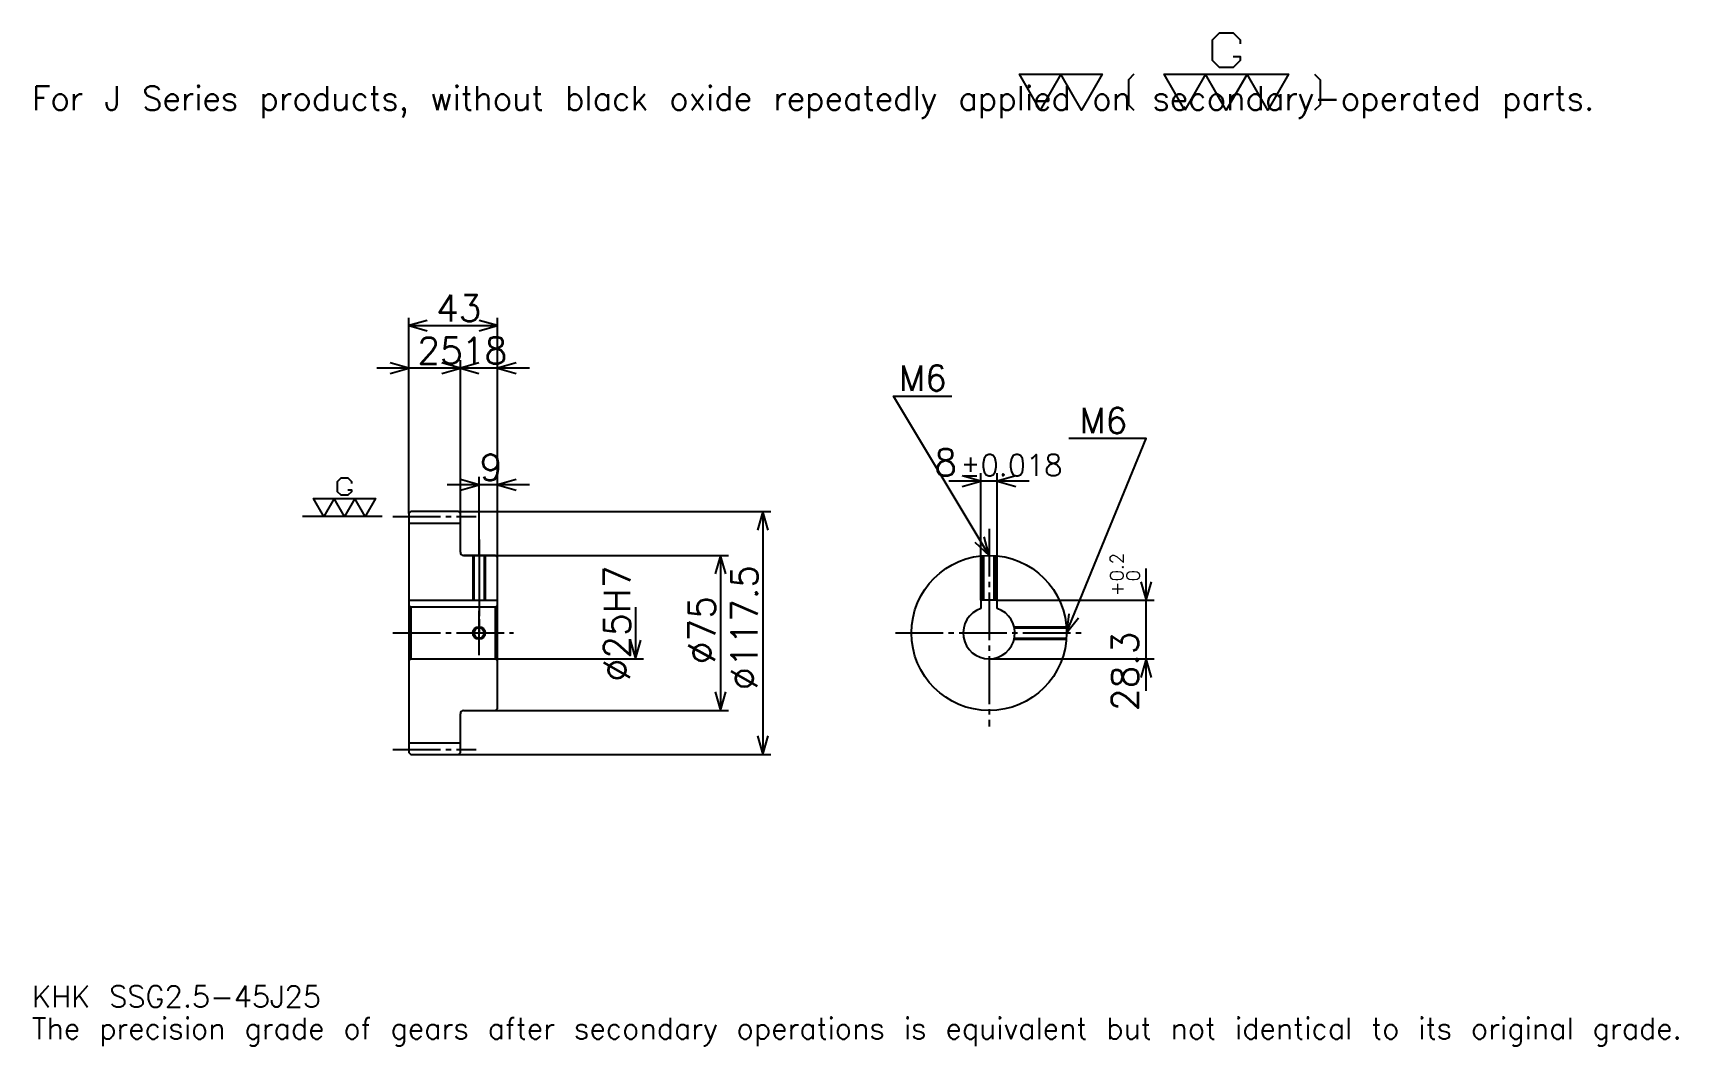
# Model space of a CAD drawing. Extents: x 26 to 822, y 9 to 499.
import ezdxf

# ---------------------------------------------------------------- set-up
doc = ezdxf.new("R2010")
doc.units = 0
doc.linetypes.add('DASHDOT', pattern=[30.782608, 23.086957, -2.565217, 2.565217, -2.565217])
doc.layers.get('0').update_dxf_attribs({"linetype": 'CONTINUOUS'})
doc.layers.add('DASHDOT', color=6, linetype='DASHDOT')
doc.styles.add('KANJI', font='TXT', dxfattribs={"bigfont": 'BIGFONT'})

msp = doc.modelspace()

# ---------------------------------------------------------------- linework, layer by layer
at = {"color": 5}
for p, q in [((207.782593, 267.815216), (207.782593, 361.445648)), ((250.782593, 267.815216), (250.782593, 361.445648)), ((207.782593, 357.597839), (250.782593, 357.597839)), ((248.173889, 337.07608), (192.391296, 337.07608)), ((266.173889, 337.07608), (217.391296, 337.07608)), ((232.782593, 267.815216), (232.782593, 340.923889)), ((266.173889, 280.641296), (226.391296, 280.641296)), ((241.782593, 267.815216), (241.782593, 284.489136)), ((507.760834, 282.478271), (468.978241, 282.478271)), ((484.369537, 224.865219), (484.369537, 286.32608)), ((492.369537, 224.865219), (492.369537, 286.32608)), ((207.782593, 266.815216), (207.782593, 267.815216)), ((231.782593, 267.815216), (250.782593, 267.815216)), ((232.782593, 266.815216), (232.782593, 267.815216)), ((241.782593, 246.565216), (241.782593, 267.815216)), ((241.782593, 246.565216), (241.782593, 267.815216)), ((250.782593, 267.815216), (382.891296, 267.815216)), ((250.782593, 245.565216), (250.782593, 267.815216)), ((379.043457, 267.815216), (379.043457, 150.315216)), ((234.282593, 246.565216), (250.782593, 246.565216)), ((250.782593, 246.565216), (362.369568, 246.565216)), ((358.521729, 246.565216), (358.521729, 171.565216)), ((564.347778, 181.17392), (564.347778, 240.256516)), ((492.369537, 224.865219), (568.195679, 224.865219)), ((317.478241, 221.565216), (317.478241, 196.565216)), ((250.782593, 196.565216), (321.32608, 196.565216)), ((488.369537, 196.565216), (568.195679, 196.565216)), ((234.282593, 171.565216), (250.782593, 171.565216)), ((250.782593, 171.565216), (362.369568, 171.565216)), ((231.782593, 150.315216), (250.782593, 150.315216)), ((250.782593, 150.315216), (382.891296, 150.315216))]:
    msp.add_line(p, q, dxfattribs=at)
at = {"color": 7}
msp.add_line((194.956512, 265.315216), (156.478241, 265.315216), dxfattribs=at)
at = {"color": 4}
for p, q in [((207.782593, 262.190216), (232.782593, 262.190216)), ((207.782593, 224.865219), (250.782593, 224.865219)), ((208.782593, 221.565216), (208.782593, 196.565216)), ((249.782593, 221.565216), (250.782593, 222.565216)), ((249.782593, 196.565216), (250.782593, 195.565216)), ((207.782593, 155.940216), (232.782593, 155.940216))]:
    msp.add_line(p, q, dxfattribs=at)
at = {"color": 7}
for points in [[(606.417358, 487.750427), (609.752136, 487.750427), (609.752136, 485.749573), (606.417358, 482.414795), (599.747803, 482.414795), (596.413025, 485.749573), (596.413025, 495.753906), (599.747803, 499.088715), (606.417358, 499.088715), (609.752136, 495.753906), (609.752136, 493.753052)], [(513.043457, 461.739136), (503.039124, 479.080017), (543.056519, 479.080017), (533.052124, 461.739136), (523.047791, 479.080017), (513.043457, 461.739136)], [(558.396484, 479.080017), (555.728699, 476.41217), (555.728699, 464.406952), (558.396484, 461.739136)], [(583.073914, 461.739136), (573.069519, 479.080017), (633.095642, 479.080017), (623.091309, 461.739136), (613.086914, 479.080017), (603.082581, 461.739136), (593.078247, 479.080017), (583.073914, 461.739136)], [(645.767822, 479.080017), (648.435669, 476.41217), (648.435669, 464.406952), (645.767822, 461.739136)], [(178.410858, 278.320862), (180.078247, 278.320862), (180.078247, 277.320435), (178.410858, 275.653046), (175.076065, 275.653046), (173.408676, 277.320435), (173.408676, 282.322601), (175.076065, 283.98999), (178.410858, 283.98999), (180.078247, 282.322601), (180.078247, 281.322174)], [(166.739105, 265.315216), (161.736938, 273.985657), (191.749985, 273.985657), (186.747803, 265.315216), (181.745636, 273.985657), (176.743469, 265.315216), (171.741287, 273.985657), (166.739105, 265.315216)]]:
    msp.add_lwpolyline(points, dxfattribs=at)
at = {"color": 5}
for points in [[(216.760849, 360.163025), (207.782593, 357.597839), (216.760849, 355.032593)], [(241.804337, 355.032593), (250.782593, 357.597839), (241.804337, 360.163025)], [(198.804337, 334.510864), (207.782593, 337.07608), (198.804337, 339.641296)], [(223.804337, 334.510864), (232.782593, 337.07608), (223.804337, 339.641296)], [(241.760849, 339.641296), (232.782593, 337.07608), (241.760849, 334.510864)], [(259.760864, 339.641296), (250.782593, 337.07608), (259.760864, 334.510864)], [(488.369537, 246.565216), (442.195618, 323.521729), (470.413025, 323.521729)], [(525.869507, 209.065216), (564.347778, 303), (526.89563, 303)], [(232.804337, 278.07608), (241.782593, 280.641296), (232.804337, 283.206512)], [(259.760864, 283.206512), (250.782593, 280.641296), (259.760864, 278.07608)], [(475.391266, 279.913055), (484.369537, 282.478271), (475.391266, 285.043488)], [(501.347809, 285.043488), (492.369537, 282.478271), (501.347809, 279.913055)], [(381.608673, 258.836945), (379.043457, 267.815216), (376.478241, 258.836945)], [(481.550598, 252.944214), (488.369537, 246.565216), (485.949921, 255.583801)], [(361.086945, 237.58696), (358.521729, 246.565216), (355.956512, 237.58696)], [(561.782593, 233.843475), (564.347778, 224.865219), (566.913025, 233.843475)], [(526.899048, 218.345825), (525.869507, 209.065216), (531.646606, 216.401093)], [(314.913025, 205.543472), (317.478241, 196.565216), (320.043457, 205.543472)], [(566.913025, 187.58696), (564.347778, 196.565216), (561.782593, 187.58696)], [(355.956512, 180.543472), (358.521729, 171.565216), (361.086945, 180.543472)], [(376.478241, 159.293472), (379.043457, 150.315216), (381.608673, 159.293472)]]:
    msp.add_lwpolyline(points, dxfattribs=at)
at = {"color": 4}
for points in [[(232.782593, 248.065216), (232.782593, 266.815216), (231.782593, 267.815216), (208.782593, 267.815216), (207.782593, 266.815216), (207.782593, 195.565216)], [(234.282593, 171.565216), (249.782593, 171.565216), (250.782593, 172.565216), (250.782593, 245.565216), (249.782593, 246.565216), (234.282593, 246.565216)], [(238.782593, 246.565216), (238.782593, 224.865219)], [(239.322601, 246.565216), (239.322601, 224.865219)], [(244.242584, 246.565216), (244.242584, 224.865219)], [(244.782593, 246.565216), (244.782593, 224.865219)], [(485.369537, 224.865219), (485.369537, 246.445023)], [(485.909546, 224.865219), (485.909546, 246.484436)], [(490.829529, 224.865219), (490.829529, 246.484436)], [(491.369537, 224.865219), (491.369537, 246.445023)], [(492.369537, 220.907928), (492.369537, 224.865219), (484.369537, 224.865219), (484.369537, 220.907928)], [(207.782593, 195.565216), (208.782593, 196.565216), (249.782593, 196.565216), (249.782593, 221.565216), (208.782593, 221.565216), (207.782593, 222.565216)], [(500.504211, 212.065216), (525.749329, 212.065216)], [(500.625092, 211.525223), (525.788757, 211.525223)], [(500.504211, 206.065216), (525.749329, 206.065216)], [(500.625092, 206.605209), (525.788757, 206.605209)], [(207.782593, 195.565216), (207.782593, 151.315216), (208.782593, 150.315216), (231.782593, 150.315216), (232.782593, 151.315216), (232.782593, 170.065216)]]:
    msp.add_lwpolyline(points, dxfattribs=at)
for centre, radius in [((488.369537, 209.065216), 37.5), ((241.782593, 209.065216), 2.46)]:
    msp.add_circle(centre, radius, dxfattribs=at)
at = {"color": 7}
msp.add_circle((241.782593, 209.065216), 3, dxfattribs=at)
at = {"color": 4}
for centre, radius, start, end in [((234.282593, 248.065216), 1.5, 180, 270), ((488.369537, 209.065216), 12.5, 108.662925185, 71.337074815), ((234.282593, 170.065216), 1.5, 90, 180)]:
    msp.add_arc(centre, radius, start, end, dxfattribs=at)
at = {"layer": 'DASHDOT', "color": 7}
for p, q in [((200.086945, 265.315216), (240.478241, 265.315216)), ((488.369537, 259.391296), (488.369537, 163.869568)), ((241.782593, 246.565216), (241.782593, 209.065216)), ((200.086945, 209.065216), (258.478241, 209.065216)), ((443.173889, 209.065216), (533.565186, 209.065216)), ((200.086945, 152.815216), (240.478241, 152.815216))]:
    msp.add_line(p, q, dxfattribs=at)
for points in [[(241.782593, 254.260864), (241.782593, 217.169556)], [(241.782593, 198.369568), (241.782593, 219.760864)], [(231.086945, 209.065216), (252.478241, 209.065216)]]:
    msp.add_lwpolyline(points, dxfattribs=at)

# ---------------------------------------------------------------- texts
at = {"color": 7, "style": 'KANJI'}
for s, height, p in [('For J Series products, without black oxide repeatedly applied on secondary-operated parts.', 11.543478, (25.652174, 461.739136)), ('43', 12.826087, (220.945633, 359.649994)), ('25', 12.826087, (211.945633, 339.128235)), ('18', 12.826087, (233.445633, 339.128235)), ('M6', 12.313044, (444.760864, 326.086945)), ('M6', 12.313044, (532.026062, 305.565216)), ('9', 12.826087, (242.114105, 282.693481)), ('8', 12.826087, (461.893951, 285.043488)), ('%%p0.018', 10.26087, (474.59021, 285.043488)), ('KHK SSG2.5-45J25', 10.26087, (25.652174, 28.217392)), ('The precision grade of gears after secondary operations is equivalent but not identical to its original grade.', 10.26087, (25.652174, 12.826087))]:
    msp.add_text(s, height=height, dxfattribs=at).set_placement(p)
for s, height, p in [('0.2', 6.413043, (553.317383, 234.012436)), ('%%c25H7', 12.826087, (314.913025, 185.657608)), ('%%c117.5', 12.826087, (376.478241, 181.489136)), ('0', 6.413043, (561.269531, 234.012436)), ('+', 6.413043, (553.317383, 226.829834)), ('%%c75', 12.826087, (355.956512, 193.994568)), ('28.3', 12.826087, (560.5, 171.313446))]:
    msp.add_text(s, height=height, rotation=90, dxfattribs=at).set_placement(p)

doc.saveas('drawing.dxf')
